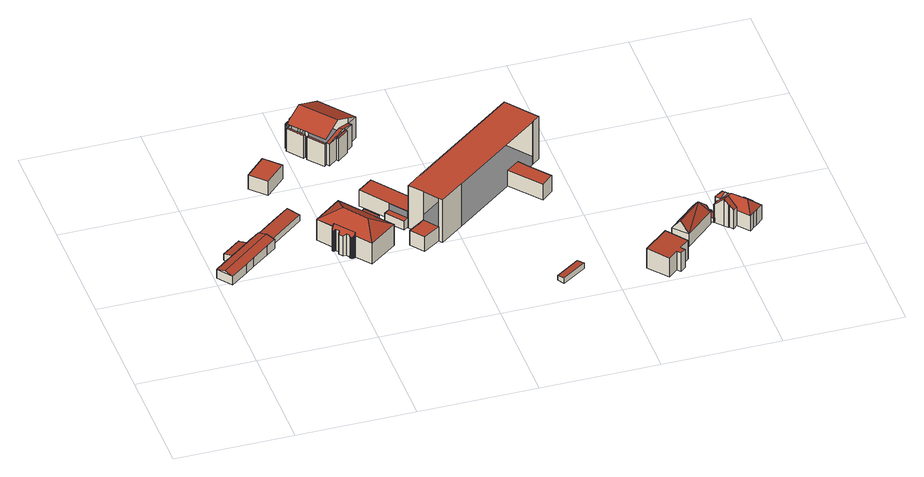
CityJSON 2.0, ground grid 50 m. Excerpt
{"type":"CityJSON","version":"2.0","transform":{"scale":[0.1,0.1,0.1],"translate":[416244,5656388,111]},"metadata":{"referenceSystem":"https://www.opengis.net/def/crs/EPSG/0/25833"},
"CityObjects":{
"building1":{"type":"Building","attributes":{"Dachtyp_tdc":"tdcPolyFlatRoof","Gemeindeschluessel":14612000,"Dachneigung":14.66,"QualitaetDacherkennung":82,"Geometrietyp2DReferenz":"3000","measuredHeight":3.88,"function":"31001_9998","roofType":"2100"},"geometry":[{"type":"Solid","lod":"2","boundaries":[[[[0,1,2,3]],[[1,4,5,2]],[[6,7,8,9]],[[7,10,11,8]],[[10,12,13,11]],[[12,0,3,13]],[[12,10,7,6,14,4,1,0]],[[3,2,5,15,9,8,11,13]],[[4,14,15,5]],[[14,6,9,15]]]],"semantics":{"surfaces":[{"type":"WallSurface"},{"type":"RoofSurface"},{"type":"GroundSurface"}],"values":[[0,0,0,0,0,0,1,2,0,0]]}}]},
"building2":{"type":"Building","attributes":{"Dachtyp_tdc":"tdcFreeFormRoof","Gemeindeschluessel":14612000,"Dachneigung":14.2,"QualitaetDacherkennung":69,"Geometrietyp2DReferenz":"3000","measuredHeight":5.23,"function":"31001_9998","roofType":"5000"},"geometry":[{"type":"Solid","lod":"2","boundaries":[[[[16,17,18,19]],[[17,1,20,18]],[[1,0,21,20]],[[0,12,22,21]],[[12,10,23,22]],[[10,24,25,23]],[[24,26,27,25]],[[26,28,29,27]],[[28,30,31,29]],[[30,32,33,31]],[[32,34,35,33]],[[34,36,37,35]],[[36,38,39,37]],[[38,40,41,39]],[[40,42,43,41]],[[42,16,19,43]],[[34,32,44,45,46,40,38,36]],[[45,28,26,24,10,12,0,1,17,16,42,46]],[[40,46,42]],[[30,44,32]],[[28,45,44,30]],[[19,18,20,21,22,23,25,27,29,31,33,35,37,39,41,43]]]],"semantics":{"surfaces":[{"type":"WallSurface"},{"type":"RoofSurface"},{"type":"GroundSurface"}],"values":[[0,0,0,0,0,0,0,0,0,0,0,0,0,0,0,0,1,1,0,0,0,2]]}}]},
"building3":{"type":"Building","attributes":{"Dachtyp_tdc":"tdcPolyFlatRoof","Gemeindeschluessel":14612000,"Dachneigung":6.23,"QualitaetDacherkennung":75,"Geometrietyp2DReferenz":"3000","measuredHeight":3.72,"function":"31001_9998","roofType":"2100"},"geometry":[{"type":"Solid","lod":"2","boundaries":[[[[47,48,49,50]],[[48,51,52,49]],[[51,53,54,52]],[[53,55,56,54]],[[55,47,50,56]],[[55,53,51,48,47]],[[50,49,52,54,56]]]],"semantics":{"surfaces":[{"type":"WallSurface"},{"type":"RoofSurface"},{"type":"GroundSurface"}],"values":[[0,0,0,0,0,1,2]]}}]},
"building4":{"type":"Building","attributes":{"Dachtyp_tdc":"tdcPolyFlatRoof","Gemeindeschluessel":14612000,"Dachneigung":0,"QualitaetDacherkennung":38,"Geometrietyp2DReferenz":"3000","measuredHeight":6.82,"function":"31001_9998","roofType":"1000"},"geometry":[{"type":"Solid","lod":"2","boundaries":[[[[57,58,59,60]],[[58,61,62,59]],[[61,63,64,62]],[[63,57,60,64]],[[63,61,58,57]],[[60,59,62,64]]]],"semantics":{"surfaces":[{"type":"WallSurface"},{"type":"RoofSurface"},{"type":"GroundSurface"}],"values":[[0,0,0,0,1,2]]}}]},
"building5":{"type":"Building","attributes":{"Gemeindeschluessel":14612000,"Geometrietyp2DReferenz":"3000","function":"31001_9998","roofType":"9999"},"children":["building5-1","building5-2","building5-3"]},
"building5-1":{"type":"BuildingPart","attributes":{"Dachtyp_tdc":"tdcPolyFlatRoof","Dachneigung":9.13,"QualitaetDacherkennung":54,"Geometrietyp2DReferenz":"3000","measuredHeight":8.31,"roofType":"2100"},"parents":["building5"],"geometry":[{"type":"MultiSurface","lod":"2","boundaries":[[[65,66,67,68]],[[66,69,70,67]],[[69,71,72,70]],[[71,69,66,65]],[[68,67,70,72]]],"semantics":{"surfaces":[{"type":"WallSurface"},{"type":"RoofSurface"},{"type":"GroundSurface"}],"values":[0,0,0,1,2]}}]},
"building5-2":{"type":"BuildingPart","attributes":{"Dachtyp_tdc":"tdcPolyFlatRoof","Dachneigung":44.93,"QualitaetDacherkennung":36,"Geometrietyp2DReferenz":"3000","measuredHeight":11.85,"roofType":"2100"},"parents":["building5"],"geometry":[{"type":"MultiSurface","lod":"2","boundaries":[[[73,74,75,76]],[[74,77,78,79,75]],[[80,81,82,83,84]],[[81,85,86,82]],[[85,87,88,86]],[[87,89,90,88]],[[89,91,92,90]],[[91,93,94,92]],[[93,95,96,94]],[[95,97,98,96]],[[97,99,100,98]],[[99,101,102,100]],[[101,103,104,102]],[[103,105,106,104]],[[105,107,108,106]],[[107,109,110,108]],[[109,111,112,110]],[[111,113,114,112]],[[113,115,116,114]],[[115,117,118,116]],[[117,119,120,118]],[[119,121,122,120]],[[121,123,124,122]],[[123,125,126,124]],[[125,127,128,126]],[[127,129,130,128]],[[129,131,132,130]],[[131,133,134,132]],[[133,135,136,134]],[[135,137,138,136]],[[137,139,140,138]],[[139,141,142,140]],[[141,143,144,142]],[[143,145,146,144]],[[145,147,148,146]],[[147,149,150,148]],[[149,151,152,150]],[[151,153,154,152]],[[153,73,76,154]],[[153,151,149,147,145,143,141,139,137,135,133,131,129,127,125,123,121,119,117,115,113,111,109,107,105,103,101,99,97,95,93,91,89,87,85,81,80,77,74,73]],[[76,75,79,83,82,86,88,90,92,94,96,98,100,102,104,106,108,110,112,114,116,118,120,122,124,126,128,130,132,134,136,138,140,142,144,146,148,150,152,154]]],"semantics":{"surfaces":[{"type":"WallSurface"},{"type":"RoofSurface"},{"type":"GroundSurface"}],"values":[0,0,0,0,0,0,0,0,0,0,0,0,0,0,0,0,0,0,0,0,0,0,0,0,0,0,0,0,0,0,0,0,0,0,0,0,0,0,0,1,2]}}]},
"building5-3":{"type":"BuildingPart","attributes":{"Dachtyp_tdc":"tdcHipRoof","Dachneigung":31.78,"QualitaetDacherkennung":66,"Geometrietyp2DReferenz":"3000","measuredHeight":14.81,"roofType":"3200"},"parents":["building5"],"geometry":[{"type":"MultiSurface","lod":"2","boundaries":[[[155,84,83,156]],[[78,157,158,79]],[[157,159,160,158]],[[159,161,65,68,160]],[[155,162,163]],[[159,157,164]],[[162,165,161,159,164,163]],[[84,155,163,164,157,166,78]],[[78,166,157]],[[68,72,167,156,83,79,158,160]],[[165,162,167,72,71]],[[162,155,156,167]]],"semantics":{"surfaces":[{"type":"WallSurface"},{"type":"RoofSurface"},{"type":"GroundSurface"}],"values":[0,0,0,0,1,1,1,1,0,2,0,0]}}]},
"building6":{"type":"Building","attributes":{"Gemeindeschluessel":14612000,"Geometrietyp2DReferenz":"3000","function":"31001_9998","roofType":"9999"},"children":["building6-1","building6-2","building6-3","building6-4","building6-5","building6-6","building6-7"]},
"building6-1":{"type":"BuildingPart","attributes":{"Dachtyp_tdc":"tdcPolyFlatRoof","Dachneigung":0,"QualitaetDacherkennung":63,"Geometrietyp2DReferenz":"3000","measuredHeight":11.1,"roofType":"1000"},"parents":["building6"],"geometry":[{"type":"MultiSurface","lod":"2","boundaries":[[[168,169,170,171]],[[169,172,173,174,170]],[[175,168,171,176,177]],[[175,172,169,168]],[[171,170,174,176]]],"semantics":{"surfaces":[{"type":"WallSurface"},{"type":"RoofSurface"},{"type":"GroundSurface"}],"values":[0,0,0,1,2]}}]},
"building6-2":{"type":"BuildingPart","attributes":{"Dachtyp_tdc":"tdcPolyFlatRoof","Dachneigung":0,"QualitaetDacherkennung":63,"Geometrietyp2DReferenz":"3000","measuredHeight":11.07,"roofType":"1000"},"parents":["building6"],"geometry":[{"type":"MultiSurface","lod":"2","boundaries":[[[178,179,180]],[[181,182,183,184]],[[182,185,186,187,183]],[[185,182,181,188,178,188]],[[189,179,189,184,183,187]]],"semantics":{"surfaces":[{"type":"WallSurface"},{"type":"RoofSurface"},{"type":"GroundSurface"}],"values":[0,0,0,1,2]}}]},
"building6-3":{"type":"BuildingPart","attributes":{"Dachtyp_tdc":"tdcPolyFlatRoof","Dachneigung":34.92,"QualitaetDacherkennung":39,"Geometrietyp2DReferenz":"3000","measuredHeight":11.8,"roofType":"2100"},"parents":["building6"],"geometry":[{"type":"MultiSurface","lod":"2","boundaries":[[[190,191,192,193,194]],[[195,196,197]],[[195,198,199,196]],[[198,200,201,202,199]],[[203,190,194,204,205]],[[203,200,198,195,191,190]],[[194,193,196,199,202,204]]],"semantics":{"surfaces":[{"type":"WallSurface"},{"type":"RoofSurface"},{"type":"GroundSurface"}],"values":[0,0,0,0,0,1,2]}}]},
"building6-4":{"type":"BuildingPart","attributes":{"Dachtyp_tdc":"tdcGableRoof","Dachneigung":27.47,"QualitaetDacherkennung":35,"Geometrietyp2DReferenz":"3000","measuredHeight":17.19,"roofType":"3100"},"parents":["building6"],"geometry":[{"type":"MultiSurface","lod":"2","boundaries":[[[206,207,208,209]],[[186,177,176,187]],[[173,205,204,174]],[[201,210,211,202]],[[210,206,209,211]],[[210,212,213,214,215,206]],[[216,217,218,214,213,219,220]],[[173,172,220,219,205]],[[219,203,205]],[[186,185,217,216,175,177]],[[215,221,222,207]],[[206,215,207]],[[200,212,201]],[[201,212,210]],[[209,208,179,189,187,176,174,204,202,211]]],"semantics":{"surfaces":[{"type":"WallSurface"},{"type":"RoofSurface"},{"type":"GroundSurface"}],"values":[0,0,0,0,0,1,1,0,0,0,0,0,0,0,2]}}]},
"building6-5":{"type":"BuildingPart","attributes":{"Dachtyp_tdc":"tdcFreeFormRoof","Dachneigung":55.37,"QualitaetDacherkennung":27,"Geometrietyp2DReferenz":"3000","measuredHeight":11.72,"roofType":"5000"},"parents":["building6"],"geometry":[{"type":"MultiSurface","lod":"2","boundaries":[[[192,223,224,193]],[[223,225,226,224]],[[225,197,196,226]],[[227,197,225]],[[228,227,225,223]],[[228,223,192]],[[227,228,192,197]],[[193,224,226,196]]],"semantics":{"surfaces":[{"type":"WallSurface"},{"type":"RoofSurface"},{"type":"GroundSurface"}],"values":[0,0,0,1,1,1,1,2]}}]},
"building6-6":{"type":"BuildingPart","attributes":{"Dachtyp_tdc":"tdcFreeFormRoof","Dachneigung":54.41,"QualitaetDacherkennung":18,"Geometrietyp2DReferenz":"3000","measuredHeight":11.71,"roofType":"5000"},"parents":["building6"],"geometry":[{"type":"MultiSurface","lod":"2","boundaries":[[[229,230,231,232,233]],[[230,234,235,231]],[[234,236,237,238,235]],[[239,236,234]],[[240,239,234,230]],[[240,230,229]],[[239,240,229,236]],[[232,231,235,238]]],"semantics":{"surfaces":[{"type":"WallSurface"},{"type":"RoofSurface"},{"type":"GroundSurface"}],"values":[0,0,0,1,1,1,1,2]}}]},
"building6-7":{"type":"BuildingPart","attributes":{"Dachtyp_tdc":"tdcGableRoof","Dachneigung":10.78,"QualitaetDacherkennung":12,"Geometrietyp2DReferenz":"3000","measuredHeight":12.43,"roofType":"3100"},"parents":["building6"],"geometry":[{"type":"MultiSurface","lod":"2","boundaries":[[[241,233,232,242]],[[237,243,244,238]],[[243,245,179,244]],[[245,180,179]],[[222,241,242,208,207]],[[221,246,247,248,249]],[[243,250,247,246,245]],[[236,250,237]],[[237,250,243]],[[241,249,248,233]],[[222,221,249,241]],[[248,229,233]],[[242,232,238,244,179,208]]],"semantics":{"surfaces":[{"type":"WallSurface"},{"type":"RoofSurface"},{"type":"GroundSurface"}],"values":[0,0,0,0,0,1,1,0,0,0,0,0,2]}}]},
"building7":{"type":"Building","attributes":{"Gemeindeschluessel":14612000,"Geometrietyp2DReferenz":"3000","function":"31001_9998","roofType":"9999"},"children":["building7-1","building7-2","building7-3","building7-4","building7-5"]},
"building7-1":{"type":"BuildingPart","attributes":{"Dachtyp_tdc":"tdcPolyFlatRoof","Dachneigung":0,"QualitaetDacherkennung":84,"Geometrietyp2DReferenz":"3000","measuredHeight":7.85,"roofType":"1000"},"parents":["building7"],"geometry":[{"type":"MultiSurface","lod":"2","boundaries":[[[251,252,253,254,255]],[[256,257,258,259,260]],[[257,261,262,258]],[[261,263,264,262]],[[263,261,257,256,252,251]],[[255,254,259,258,262,264]]],"semantics":{"surfaces":[{"type":"WallSurface"},{"type":"RoofSurface"},{"type":"GroundSurface"}],"values":[0,0,0,0,1,2]}}]},
"building7-2":{"type":"BuildingPart","attributes":{"Dachtyp_tdc":"tdcPolyFlatRoof","Dachneigung":0,"QualitaetDacherkennung":45,"Geometrietyp2DReferenz":"3000","measuredHeight":20.98,"roofType":"1000"},"parents":["building7"],"geometry":[{"type":"MultiSurface","lod":"2","boundaries":[[[265,266,267,268,269]],[[266,270,251,255,267]],[[271,264,263]],[[271,272,273,264]],[[272,274,275,273]],[[274,276,277,275]],[[276,278,279,277]],[[280,281,282,283]],[[281,284,285,286,282]],[[281,280,278,276,274,272,271,270,266,265,284]],[[286,268,267,255,264,273,275,277,279,287,288,283,282]]],"semantics":{"surfaces":[{"type":"WallSurface"},{"type":"RoofSurface"},{"type":"GroundSurface"}],"values":[0,0,0,0,0,0,0,0,0,1,2]}}]},
"building7-3":{"type":"BuildingPart","attributes":{"Dachtyp_tdc":"tdcPolyFlatRoof","Dachneigung":0,"QualitaetDacherkennung":82,"Geometrietyp2DReferenz":"3000","measuredHeight":7.68,"roofType":"1000"},"parents":["building7"],"geometry":[{"type":"MultiSurface","lod":"2","boundaries":[[[289,290,288,291]],[[292,293,294,287]],[[293,295,296,294]],[[295,297,298,296]],[[297,289,291,298]],[[297,295,293,292,290,289]],[[291,288,287,294,296,298]]],"semantics":{"surfaces":[{"type":"WallSurface"},{"type":"RoofSurface"},{"type":"GroundSurface"}],"values":[0,0,0,0,0,1,2]}}]},
"building7-4":{"type":"BuildingPart","attributes":{"Dachtyp_tdc":"tdcPolyFlatRoof","Dachneigung":0,"QualitaetDacherkennung":68,"Geometrietyp2DReferenz":"3000","measuredHeight":6.98,"roofType":"1000"},"parents":["building7"],"geometry":[{"type":"MultiSurface","lod":"2","boundaries":[[[299,300,301,302]],[[300,303,304,301]],[[303,269,268,304]],[[285,299,302,286]],[[285,269,303,300,299]],[[302,301,304,268,286]]],"semantics":{"surfaces":[{"type":"WallSurface"},{"type":"RoofSurface"},{"type":"GroundSurface"}],"values":[0,0,0,0,1,2]}}]},
"building7-5":{"type":"BuildingPart","attributes":{"Dachtyp_tdc":"tdcPolyFlatRoof","Dachneigung":0,"QualitaetDacherkennung":71,"Geometrietyp2DReferenz":"3000","measuredHeight":4.32,"roofType":"1000"},"parents":["building7"],"geometry":[{"type":"MultiSurface","lod":"2","boundaries":[[[253,305,306,254]],[[305,307,308,306]],[[307,260,259,308]],[[260,307,305,253]],[[254,306,308,259]]],"semantics":{"surfaces":[{"type":"WallSurface"},{"type":"RoofSurface"},{"type":"GroundSurface"}],"values":[0,0,0,1,2]}}]},
"building8":{"type":"Building","attributes":{"Dachtyp_tdc":"tdcPolyFlatRoof","Gemeindeschluessel":14612000,"Dachneigung":7.39,"QualitaetDacherkennung":67,"Geometrietyp2DReferenz":"3000","measuredHeight":2.71,"function":"31001_9998","roofType":"2100"},"geometry":[{"type":"Solid","lod":"2","boundaries":[[[[309,310,311,312]],[[310,313,314,311]],[[313,315,316,314]],[[315,309,312,316]],[[315,313,310,309]],[[312,311,314,316]]]],"semantics":{"surfaces":[{"type":"WallSurface"},{"type":"RoofSurface"},{"type":"GroundSurface"}],"values":[[0,0,0,0,1,2]]}}]},
"building9":{"type":"Building","attributes":{"Dachtyp_tdc":"tdcPolyFlatRoof","Gemeindeschluessel":14612000,"Dachneigung":3.07,"QualitaetDacherkennung":53,"Geometrietyp2DReferenz":"3000","measuredHeight":9.67,"function":"31001_9998","roofType":"2100"},"geometry":[{"type":"Solid","lod":"2","boundaries":[[[[317,318,319,320]],[[318,321,322,319]],[[321,323,324,322]],[[323,325,326,324]],[[325,327,328,326]],[[327,329,330,328]],[[329,331,332,330]],[[331,317,320,332]],[[331,329,327,325,323,321,318,317]],[[320,319,322,324,326,328,330,332]]]],"semantics":{"surfaces":[{"type":"WallSurface"},{"type":"RoofSurface"},{"type":"GroundSurface"}],"values":[[0,0,0,0,0,0,0,0,1,2]]}}]},
"building10":{"type":"Building","attributes":{"Dachtyp_tdc":"tdcGableAndHippedGRoof","Gemeindeschluessel":14612000,"Dachneigung":52.17,"QualitaetDacherkennung":69,"Geometrietyp2DReferenz":"3000","measuredHeight":11.03,"function":"31001_9998","roofType":"9999"},"geometry":[{"type":"Solid","lod":"2","boundaries":[[[[333,334,335,336]],[[334,337,338,335]],[[337,339,340,338]],[[339,333,336,340]],[[337,334,341,342]],[[333,339,343]],[[342,341,344]],[[334,344,341]],[[334,343,344]],[[343,334,333]],[[344,337,342]],[[344,339,337]],[[339,344,343]],[[336,335,338,340]]]],"semantics":{"surfaces":[{"type":"WallSurface"},{"type":"RoofSurface"},{"type":"GroundSurface"}],"values":[[0,0,0,0,0,0,1,1,1,1,1,1,1,2]]}}]},
"building11":{"type":"Building","attributes":{"Dachtyp_tdc":"tdcPolyFlatRoof","Gemeindeschluessel":14612000,"Dachneigung":0,"QualitaetDacherkennung":79,"Geometrietyp2DReferenz":"3000","measuredHeight":2.13,"function":"31001_9998","roofType":"1000"},"geometry":[{"type":"Solid","lod":"2","boundaries":[[[[345,346,347,348]],[[346,349,350,347]],[[349,351,352,350]],[[351,353,354,352]],[[353,355,356,354]],[[355,357,358,356]],[[357,359,360,358]],[[357,355,353,351,349,346,345,361,362,359]],[[360,363,364,348,347,350,352,354,356,358]],[[359,362,363,360]],[[362,361,364,363]],[[361,345,348,364]]]],"semantics":{"surfaces":[{"type":"WallSurface"},{"type":"RoofSurface"},{"type":"GroundSurface"}],"values":[[0,0,0,0,0,0,0,1,2,0,0,0]]}}]},
"building12":{"type":"Building","attributes":{"Gemeindeschluessel":14612000,"Geometrietyp2DReferenz":"3000","function":"31001_9998","roofType":"9999"},"children":["building12-1","building12-2","building12-3","building12-4"]},
"building12-1":{"type":"BuildingPart","attributes":{"Dachtyp_tdc":"tdcGableRoof","Dachneigung":41.34,"QualitaetDacherkennung":21,"Geometrietyp2DReferenz":"3000","measuredHeight":12.9,"roofType":"3100"},"parents":["building12"],"geometry":[{"type":"MultiSurface","lod":"2","boundaries":[[[365,366,367,368,369]],[[366,370,371,367]],[[370,372,373,371]],[[372,374,375,373]],[[374,376,377,375]],[[376,378,379,377]],[[378,380,381,379]],[[374,372,370,366,365,382]],[[382,380,378,376,374]],[[381,383,368,367,371,373,375,377,379]]],"semantics":{"surfaces":[{"type":"WallSurface"},{"type":"RoofSurface"},{"type":"GroundSurface"}],"values":[0,0,0,0,0,0,0,1,1,2]}}]},
"building12-2":{"type":"BuildingPart","attributes":{"Dachtyp_tdc":"tdcHipRoof","Dachneigung":44.51,"QualitaetDacherkennung":56,"Geometrietyp2DReferenz":"3000","measuredHeight":11.42,"roofType":"3200"},"parents":["building12"],"geometry":[{"type":"MultiSurface","lod":"2","boundaries":[[[384,385,386,381]],[[385,387,388,386]],[[389,390,391,392,393,394]],[[395,396,397,398,399]],[[396,400,401,397]],[[400,402,403,401]],[[402,404,405,403]],[[404,406,407,405]],[[406,369,368,407]],[[406,404,402,400,408]],[[389,409,387,385,384,410]],[[400,396,395,390,389,410,408]],[[384,411,369,406,408,410]],[[386,388,393,392,398,397,401,403,405,407,368,383,381]]],"semantics":{"surfaces":[{"type":"WallSurface"},{"type":"RoofSurface"},{"type":"GroundSurface"}],"values":[0,0,0,0,0,0,0,0,0,1,1,1,1,2]}}]},
"building12-3":{"type":"BuildingPart","attributes":{"Dachtyp_tdc":"tdcFreeFormRoof","Dachneigung":19.61,"QualitaetDacherkennung":18,"Geometrietyp2DReferenz":"3000","measuredHeight":6.2,"roofType":"5000"},"parents":["building12"],"geometry":[{"type":"MultiSurface","lod":"2","boundaries":[[[412,413,414,415]],[[413,416,397,414]],[[391,412,415,392]],[[417,399,416,413]],[[418,417,413,412]],[[418,412,391]],[[417,418,391,399]],[[415,414,397,398,392]],[[416,399,398,397]]],"semantics":{"surfaces":[{"type":"WallSurface"},{"type":"RoofSurface"},{"type":"GroundSurface"}],"values":[0,0,0,1,1,1,1,2,0]}}]},
"building12-4":{"type":"BuildingPart","attributes":{"Dachtyp_tdc":"tdcHipAndGableRoof","Dachneigung":43.99,"QualitaetDacherkennung":45,"Geometrietyp2DReferenz":"3000","measuredHeight":8.88,"roofType":"5000"},"parents":["building12"],"geometry":[{"type":"MultiSurface","lod":"2","boundaries":[[[419,420,421,388,387]],[[419,409,394,422]],[[420,419,422,423]],[[394,424,423,422]],[[388,421,425,393]],[[420,424,425,421]],[[424,394,393,425]],[[424,420,423]]],"semantics":{"surfaces":[{"type":"WallSurface"},{"type":"RoofSurface"},{"type":"GroundSurface"}],"values":[0,0,1,1,2,0,0,1]}}]}
},
"vertices":[
[114,603,75],[85,581,75],[85,581,36],[114,603,36],[60,613,64],[60,613,36],[140,675,64],[143,671,65],[143,671,36],[140,675,36],[165,642,75],[165,642,36],[123,610,75],[123,610,36],[98,642,64],[98,642,36],
[42,547,75],[73,572,75],[73,572,32],[42,547,32],[85,581,32],[114,603,32],[123,610,32],[165,642,32],[186,659,75],[186,659,32],[190,661,75],[190,661,32],[225,689,75],[225,689,32],[263,642,75],[263,642,32],[273,628,75],[273,628,32],[233,597,75],[233,597,32],[161,542,75],[161,542,32],[121,510,75],[121,510,32],[47,453,75],[47,453,32],[0,515,75],[0,515,32],[263,642,79],[250,658,85],[24,483,85],
[263,642,63],[225,689,70],[225,689,33],[263,642,33],[304,750,70],[304,750,33],[382,810,70],[382,810,33],[419,762,63],[419,762,33],
[289,1020,101],[374,1104,101],[374,1104,32],[289,1020,32],[437,1040,101],[437,1040,32],[351,956,101],[351,956,32],
[625,647,103],[652,669,108],[652,669,25],[625,647,25],[696,611,108],[696,611,25],[669,590,103],[669,590,25],
[491,565,134],[494,569,139],[494,569,25],[491,565,25],[498,572,144],[498,572,127],[498,572,25],[560,490,144],[558,488,142],[558,488,25],[560,490,25],[560,490,127],[557,487,139],[557,487,25],[555,485,137],[555,485,25],[553,484,135],[553,484,25],[551,484,133],[551,484,25],[549,483,131],[549,483,25],[547,483,129],[547,483,25],[545,484,128],[545,484,25],[544,484,128],[544,484,25],[542,485,127],[542,485,25],[541,487,127],[541,487,25],[540,488,127],[540,488,25],[539,490,127],[539,490,25],[539,491,128],[539,491,25],[539,493,129],[539,493,25],[539,495,130],[539,495,25],[539,496,131],[539,496,25],[530,509,131],[530,509,25],[517,509,121],[517,509,25],[504,526,121],[504,526,25],[509,537,131],[509,537,25],[499,550,131],[499,550,25],[497,549,130],[497,549,25],[496,549,128],[496,549,25],[494,549,127],[494,549,25],[492,549,126],[492,549,25],[491,549,125],[491,549,25],[490,550,125],[490,550,25],[489,551,124],[489,551,25],[488,552,124],[488,552,25],[487,554,125],[487,554,25],[487,555,125],[487,555,25],[487,557,126],[487,557,25],[487,558,127],[487,558,25],[487,560,128],[487,560,25],[488,561,129],[488,561,25],
[609,425,127],[609,425,25],[448,637,127],[448,637,25],[565,726,127],[565,726,25],[625,647,127],[726,514,127],[624,527,173],[552,623,173],[669,590,127],[498,572,128],[726,514,25],
[560,1155,132],[508,1220,132],[508,1220,21],[560,1155,21],[514,1225,132],[514,1225,125],[514,1225,21],[566,1160,132],[566,1160,21],[566,1160,125],
[633,1089,131],[633,1089,21],[633,1089,125],[621,1079,131],[569,1144,131],[569,1144,21],[621,1079,21],[575,1149,131],[575,1149,125],[575,1149,21],[627,1084,131],[627,1084,21],
[511,1241,139],[545,1269,138],[545,1269,130],[545,1269,21],[511,1241,21],[593,1307,138],[593,1307,21],[593,1307,130],[628,1335,138],[628,1335,21],[637,1324,128],[637,1324,125],[637,1324,21],[520,1230,128],[520,1230,21],[520,1230,125],
[793,1218,125],[750,1183,125],[750,1183,21],[793,1218,21],[680,1359,125],[680,1359,21],[637,1324,154],[579,1277,192],[692,1136,192],[750,1183,154],[566,1160,150],[575,1149,150],[627,1084,150],[520,1230,154],[514,1225,150],[750,1183,129],[750,1183,128],
[539,1277,130],[539,1277,21],[586,1315,130],[586,1315,21],[586,1308,138],[546,1277,138],
[725,1143,131],[731,1135,131],[731,1135,21],[725,1143,21],[725,1143,128],[684,1097,131],[684,1097,21],[677,1105,131],[677,1105,128],[677,1105,21],[684,1104,138],[724,1136,138],
[760,1171,128],[760,1171,21],[642,1077,128],[642,1077,21],[633,1089,128],[702,1144,145],[711,1132,145],[725,1143,140],[760,1171,129],[677,1105,137],
[822,622,89],[818,628,89],[818,628,54],[818,628,11],[822,622,11],[763,700,89],[677,812,89],[677,812,11],[763,700,11],[763,700,54],[741,861,89],[741,861,11],[886,671,89],[886,671,11],
[862,565,221],[819,621,221],[819,621,11],[862,565,11],[862,565,81],[822,622,221],[886,671,221],[1337,1015,221],[1337,1015,11],[1437,885,221],[1437,885,11],[1407,862,221],[1407,862,11],[1403,859,221],[1403,859,11],[1019,567,221],[918,490,221],[918,490,11],[1019,567,11],[907,504,221],[907,504,81],[907,504,11],[1325,800,11],[1269,757,11],
[1374,631,88],[1269,757,88],[1374,631,11],[1325,800,88],[1344,775,88],[1344,775,11],[1347,770,88],[1347,770,11],[1423,674,88],[1423,674,11],
[835,458,81],[791,516,81],[791,516,11],[835,458,11],[836,545,81],[836,545,11],
[798,612,54],[798,612,11],[743,685,54],[743,685,11],
[1370,177,49],[1389,149,53],[1389,149,26],[1370,177,26],[1287,81,53],[1287,81,26],[1269,109,49],[1269,109,26],
[1768,40,111],[1746,22,111],[1746,22,21],[1768,40,21],[1733,37,112],[1733,37,21],[1693,3,112],[1693,3,21],[1625,84,117],[1625,84,21],[1729,170,117],[1729,170,21],[1796,90,112],[1796,90,21],[1755,56,112],[1755,56,21],
[1777,241,67],[1900,351,67],[1900,351,8],[1777,241,8],[1953,291,68],[1953,291,8],[1830,181,68],[1830,181,8],[1913,335,93],[1940,306,93],[1804,211,118],[1909,305,118],
[1919,354,26],[1914,362,26],[1914,362,5],[1919,354,5],[1945,388,26],[1945,388,5],[1976,353,26],[1976,353,5],[1970,348,26],[1970,348,5],[1991,325,26],[1991,325,5],[1969,306,26],[1969,306,5],[1972,302,26],[1972,302,5],[1967,300,26],[1969,300,26],[1969,300,5],[1967,300,5],
[2049,256,94],[2030,240,94],[2030,240,4],[2049,256,4],[2049,256,78],[2017,256,114],[2017,256,4],[2015,254,114],[2015,254,4],[2002,269,133],[2002,269,4],[1972,302,93],[1972,302,4],[1969,306,89],[1969,306,4],[1988,323,89],[1988,323,4],[2022,286,133],[2022,286,4],
[1988,323,78],[1991,325,78],[1991,325,4],[2009,341,77],[2009,341,4],[2051,378,75],[2090,334,75],[2090,334,62],[2090,334,4],[2051,378,4],[2051,378,73],[2117,304,75],[2117,305,75],[2117,305,4],[2117,304,4],[2117,304,62],[2154,264,75],[2154,264,4],[2124,237,77],[2124,237,4],[2108,223,78],[2108,223,4],[2091,208,78],[2091,208,4],[2096,263,118],[2040,367,76],[2047,318,118],[2022,286,78],
[2107,349,62],[2133,319,62],[2133,319,4],[2107,349,4],[2117,305,62],[2118,320,66],[2106,334,66],
[2009,341,83],[1993,360,83],[1993,360,4],[2035,364,93],[2029,370,93],[2034,397,73],[2034,397,4]
]}
